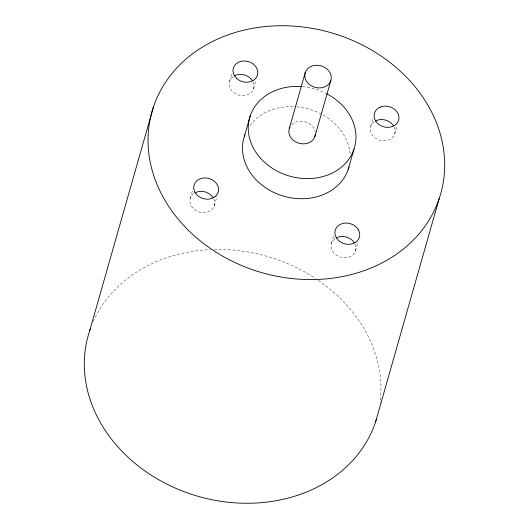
<?xml version="1.0" encoding="UTF-8"?>
<svg xmlns="http://www.w3.org/2000/svg" width="529" height="529" viewBox="0 0 529 529"><rect width="100%" height="100%" fill="white"/><g stroke="black" fill="none" stroke-linecap="round" stroke-linejoin="round"><path stroke-width="0.4" stroke-dasharray="2.65 1.98" d="M190.38 198.15L193.078 188.681M229.606 81.215L232.079 72.526M214.331 205.814L217.029 196.338M253.556 88.872L256.029 80.183M331.518 243.28L333.991 234.592M370.743 126.338L372.991 118.443M355.468 250.938L357.941 242.256M394.694 133.996L397.167 125.313M253.007 82.061L253.616 83.397A12.577 10.461 15.9 0 1 247.698 94.764A12.577 10.461 15.9 0 1 232.714 91.722L230.756 89.348A12.577 10.461 15.9 0 1 232.872 76.765M93.269 321.533A150.077 124.857 15.9 0 1 210.119 249.615M214.232 249.47A150.077 124.857 15.9 0 1 315.641 278.545M318.365 280.377A150.077 124.857 15.9 0 1 380.007 402.939M249.966 125.499A54.494 45.335 15.9 0 1 296.042 106.759M296.862 106.825A54.494 45.335 15.9 0 1 350.125 154.356M302.595 86.69A54.494 45.335 15.9 0 1 326.029 93.415M291.651 124.699A13.417 11.162 15.9 0 1 305.643 121.934A13.417 11.162 15.9 0 1 315.258 132.243M213.881 198.977A12.577 10.461 15.9 0 1 211.064 210.258L208.466 211.706A12.577 10.461 15.9 0 1 192.424 207.527A12.577 10.461 15.9 0 1 193.647 193.707M394.25 127.165A12.577 10.461 15.9 0 1 388.835 139.894L385.826 140.674A12.577 10.461 15.9 0 1 371.9 134.478A12.577 10.461 15.9 0 1 374.01 121.888M355.019 244.107A12.577 10.461 15.9 0 1 348.889 257.094A12.577 10.461 15.9 0 1 332.668 251.414L331.458 248.756A12.577 10.461 15.9 0 1 334.784 238.83"/><path stroke-width="0.79" d="M89.725 330.651L153.45 106.957M244.464 136.059L250.197 115.93M289.323 128.435L305.253 72.513M314.867 136.608L330.797 80.679A13.417 11.162 15.9 0 0 314.715 65.391A13.417 11.162 15.9 0 0 308.566 83.721A13.417 11.162 15.9 0 0 330.797 80.679M348.254 169.247L353.994 149.112M375.55 422.043L439.275 198.349A150.077 124.857 15.9 0 0 259.303 27.257A150.077 124.857 15.9 0 0 190.506 232.357A150.077 124.857 15.9 0 0 439.275 198.349M375.312 121.167L376.608 120.44A12.577 10.461 15.9 0 1 393.543 125.856M354.318 242.798L352.36 240.431A12.577 10.461 15.9 0 0 336.021 238.03M376.536 418.948A150.077 124.857 15.9 0 1 193.383 494.906A150.077 124.857 15.9 0 1 90.525 328.357M348.935 166.985A54.494 45.335 15.9 0 1 282.387 195.796A54.494 45.335 15.9 0 1 244.993 134.578M326.73 93.772A54.494 45.335 15.9 0 1 338.117 169.617A54.494 45.335 15.9 0 1 251.864 144.906A54.494 45.335 15.9 0 1 301.775 86.624M315.317 134.459A13.417 11.162 15.9 0 1 298.964 143.233A13.417 11.162 15.9 0 1 289.892 127.092M194.877 192.906A12.577 10.461 15.9 0 1 196.239 192.258L199.248 191.472A12.577 10.461 15.9 0 1 213.174 197.674M234.109 75.964A12.577 10.461 15.9 0 1 252.406 80.732M214.886 196.841L212.294 198.282A12.577 10.461 15.9 0 1 195.353 192.867A12.577 10.461 15.9 0 1 200.061 178.835L203.07 178.055A12.577 10.461 15.9 0 1 217.002 184.251A12.577 10.461 15.9 0 1 214.886 196.841M380.43 107.023L377.838 108.471A12.577 10.461 15.9 0 0 375.722 121.055A12.577 10.461 15.9 0 0 389.648 127.251L392.657 126.471A12.577 10.461 15.9 0 0 397.365 112.439A12.577 10.461 15.9 0 0 380.43 107.023M236.536 78.299L234.585 75.931A12.577 10.461 15.9 0 1 239.293 61.893A12.577 10.461 15.9 0 1 256.228 67.309L257.438 69.973A12.577 10.461 15.9 0 1 251.52 81.347A12.577 10.461 15.9 0 1 236.536 78.299M358.14 229.381L356.189 227.007A12.577 10.461 15.9 0 0 341.198 223.965A12.577 10.461 15.9 0 0 335.28 235.332L336.497 237.997A12.577 10.461 15.9 0 0 353.432 243.413A12.577 10.461 15.9 0 0 358.14 229.381"/></g></svg>
